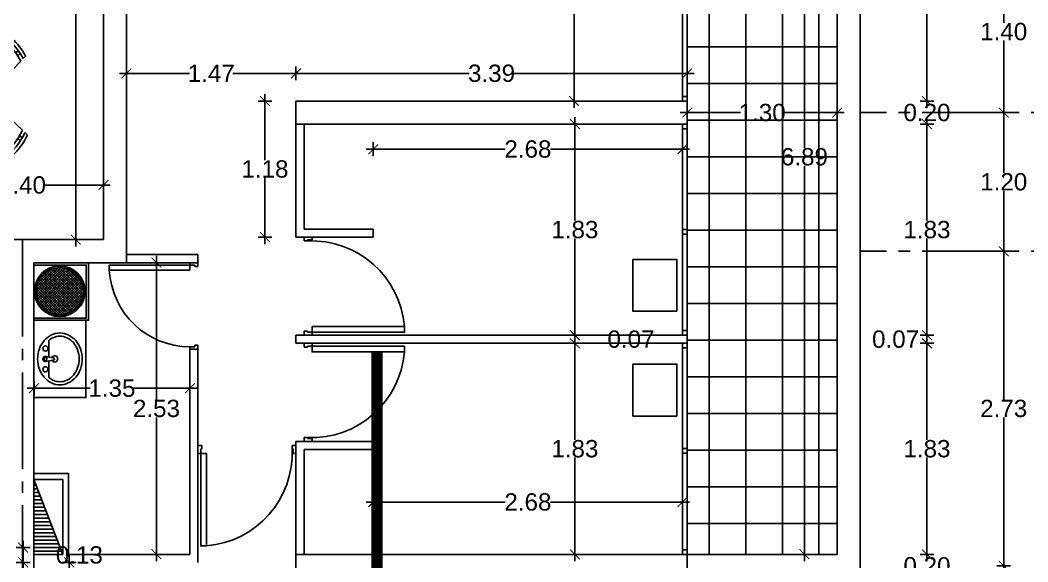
# Model space of a CAD drawing. Header units: millimetres. Extents: x 1217 to 2428, y 234 to 644.
# Drawn here: x 2359.72 to 2368.45, y 466.44 to 471.13 of the extents above; entities that cross this region are included whole.
import ezdxf

# ---------------------------------------------------------------- set-up
doc = ezdxf.new("R2010")
doc.units = ezdxf.units.MM
doc.linetypes.add('ACAD_ISO04W100', pattern=[30, 24, -3, 0, -3])
doc.linetypes.add('DASHDOTX2', pattern=[0.84, 0.4, -0.2, 0.04, -0.2])
doc.layers.get('0').update_dxf_attribs({"lineweight": 5})
for name, color, linetype in [('0.1', 251, 'Continuous'), ('0.2', 2, 'Continuous'), ('0.3', 6, 'Continuous'), ('CORTES', 30, 'Continuous'), ('COTAS', 252, 'Continuous'), ('COTAS INTERIORES', 3, 'Continuous'), ('EJES', 8, 'Continuous'), ('MURO', 5, 'Continuous'), ('MUROS', 7, 'Continuous'), ('PUERTAS', 2, 'Continuous'), ('SHAFT', 3, 'Continuous')]:
    doc.layers.add(name, color=color, linetype=linetype)
doc.styles.add('INTERARQ', font='arial.ttf')
doc.dimstyles.new('ESCALA_1-50', dxfattribs={"dimtxt": 0.15, "dimasz": 0.06, "dimexe": 0.18, "dimexo": 0.0625, "dimgap": 0, "dimtad": 0, "dimtih": 1, "dimtoh": 1, "dimzin": 0, "dimdsep": 46, "dimtxsty": 'INTERARQ', "dimblk": 'DIMTICK', "dimcen": 0, "dimse1": 1, "dimse2": 1, "dimclrd": 256, "dimclre": 1, "dimclrt": 2, "dimadec": 0, "dimazin": 0, "dimtfac": 4.5, "dimtofl": 0, "dimtmove": 2, "dimatfit": 3, "dimldrblk": 'DIMTICK', "dimfxl": 1, "dimtolj": 1, "dimtzin": 0, "dimarcsym": 0})

# ---------------------------------------------------------------- blocks, each defined once
blk = doc.blocks.new('com')
at = {"layer": '0.1'}
for p, q in [((-0.3917, 0.5473), (-0.3705, 0.526)), ((-0.3449, 0.5429), (-0.3661, 0.5641)), ((-0.3421, 0.6108), (-0.3209, 0.5896)), ((-0.2997, 0.5684), (-0.1541, 0.4228)), ((0.1541, 0.4228), (0.2997, 0.5684)), ((0.3209, 0.5896), (0.3421, 0.6108)), ((0.3449, 0.5429), (0.3661, 0.5641)), ((0.3917, 0.5473), (0.3705, 0.526)), ((-0.5429, 0.3449), (-0.5641, 0.3661)), ((-0.5473, 0.3917), (-0.526, 0.3705)), ((0.5473, 0.3917), (0.526, 0.3705)), ((0.5429, 0.3449), (0.5641, 0.3661)), ((-0.5896, 0.3209), (-0.6108, 0.3421)), ((-0.4228, 0.1541), (-0.5684, 0.2997)), ((0.5684, 0.2997), (0.4228, 0.1541)), ((0.6108, 0.3421), (0.5896, 0.3209)), ((-0.5684, -0.2997), (-0.4228, -0.1541)), ((0.4228, -0.1541), (0.5684, -0.2997)), ((-0.6108, -0.3421), (-0.5896, -0.3209)), ((-0.5429, -0.3449), (-0.5641, -0.3661)), ((0.5429, -0.3449), (0.5641, -0.3661)), ((0.5896, -0.3209), (0.6108, -0.3421)), ((-0.5473, -0.3917), (-0.526, -0.3705)), ((-0.1541, -0.4228), (-0.2997, -0.5684)), ((0.2997, -0.5684), (0.1541, -0.4228)), ((0.5473, -0.3917), (0.526, -0.3705)), ((-0.3917, -0.5473), (-0.3705, -0.526)), ((-0.3449, -0.5429), (-0.3661, -0.5641)), ((-0.3209, -0.5896), (-0.3421, -0.6108)), ((0.3421, -0.6108), (0.3209, -0.5896)), ((0.3449, -0.5429), (0.3661, -0.5641)), ((0.3917, -0.5473), (0.3705, -0.526))]:
    blk.add_line(p, q, dxfattribs=at)
for radius in [0.45, 0.43]:
    blk.add_circle((0, 0), radius, dxfattribs=at)
for centre, start, end in [((-0.0616, 0.0616), 117.05475, 152.94525), ((-0.0404, 0.0404), 117.05475, 152.94525), ((-0.0192, 0.0192), 117.05475, 152.94525), ((0.0192, 0.0192), 27.05475, 62.94525), ((0.0404, 0.0404), 27.05475, 62.94525), ((0.0616, 0.0616), 27.05475, 62.94525), ((-0.0616, -0.0616), 207.05475, 242.94525), ((-0.0404, -0.0404), 207.05475, 242.94525), ((-0.0192, -0.0192), 207.05475, 242.94525), ((0.0192, -0.0192), 297.05475, 332.94525), ((0.0404, -0.0404), 297.05475, 332.94525), ((0.0616, -0.0616), 297.05475, 332.94525)]:
    blk.add_arc(centre, 0.6167, start, end, dxfattribs=at)
blk = doc.blocks.new('Van1-pla')
at = {"color": 8}
for p, q in [((-2.16, 42.32), (-18.03, 42.32)), ((-1.41, 37.99), (-2.71, 45.49)), ((0.99, 37.99), (2.29, 45.49)), ((17.6, 42.32), (1.74, 42.32))]:
    blk.add_line(p, q, dxfattribs=at)
blk.add_lwpolyline([(-25.21, 31.5, 0.112687), (-23.37, 23.44, 0.103282), (-17.89, 16.3, 0.092276), (-9.94, 11.68, 0.085761), (-0.21, 10, 0.085761), (9.52, 11.68, 0.092276), (17.47, 16.3, 0.103282), (22.95, 23.44, 0.112687), (24.79, 31.5, 0.112687), (22.95, 39.56, 0.103282), (17.47, 46.7, 0.092276), (9.52, 51.32, 0.085761), (-0.21, 53, 0.085761), (-9.94, 51.32, 0.092276), (-17.89, 46.7, 0.103282), (-23.37, 39.56, 0.112687)], format="xyb", close=True, dxfattribs=at)
for points in [[(-18.03, 42.32, 0.063934), (-20.67, 38.26, 0.112687), (-22.21, 31.5, 0.112687)], [(-22.21, 31.5, 0.112687), (-20.67, 24.74, 0.103282), (-15.93, 18.57, 0.092276), (-8.94, 14.51, 0.085761), (-0.21, 13, 0.085761), (8.51, 14.51, 0.092276), (15.51, 18.57, 0.103282), (20.25, 24.74, 0.112687), (21.79, 31.5, 0.112687), (20.25, 38.26, 0.063934), (17.6, 42.32, 0.092276)]]:
    blk.add_lwpolyline(points, format="xyb", dxfattribs=at)
for centre, radius in [((-10.21, 45.49), 2.5), ((-0.21, 45.49), 1.5), ((9.79, 45.49), 2.5)]:
    blk.add_circle(centre, radius, dxfattribs=at)
for centre, radius, start, end in [((-0.21, 36.6), 3, 118.18244, 61.81756), ((-0.21, 45.49), 2.5, 340.33287, 199.66713), ((-0.21, 37.99), 1.2, 180, 0)]:
    blk.add_arc(centre, radius, start, end, dxfattribs=at)
blk = doc.blocks.new('P80')
at = {"layer": 'PUERTAS'}
for p, q in [((-0.07, 0.825), (-0.07, 0.85)), ((-0.03, 0.825), (-0.07, 0.825)), ((-0.03, 0.8162), (-0.03, 0.825)), ((0, 0.8162), (-0.03, 0.8162)), ((0, 0.85), (0, 0.8162)), ((-0.07, 0.025), (-0.03, 0.025)), ((-0.07, 0), (-0.07, 0.025)), ((-0.03, 0.0338), (0, 0.0338)), ((-0.03, 0.025), (-0.03, 0.0338)), ((0, 0.0338), (0, 0))]:
    blk.add_line(p, q, dxfattribs=at)
blk.add_lwpolyline([(-0.87, 0.075), (-0.07, 0.075), (-0.07, 0.025), (-0.87, 0.025)], close=True, dxfattribs=at)
blk.add_arc((-0.0663, 0.0108), 0.8063, 87.41929, 175.43291, dxfattribs=at)
blk = doc.blocks.new('DFDFDFDFDDFGGG')
at = {"layer": 'PUERTAS'}
for p, q in [((381629.6763, 7752659.5205), (381629.6427, 7752659.5205)), ((381629.6427, 7752659.4505), (381629.6629, 7752659.4505)), ((381629.6628, 7752658.7508), (381629.6629, 7752659.4505)), ((381629.6629, 7752659.4936), (381629.6763, 7752659.4936)), ((381629.6629, 7752659.4505), (381629.6629, 7752659.4936)), ((381629.6629, 7752659.4505), (381629.7061, 7752659.4505)), ((381629.6763, 7752659.4936), (381629.6763, 7752659.5205)), ((381629.7061, 7752659.4505), (381629.706, 7752658.7508)), ((381630.359, 7752659.5205), (381630.359, 7752659.4936)), ((381630.3927, 7752659.5205), (381630.359, 7752659.5205)), ((381630.359, 7752659.4936), (381630.3725, 7752659.4936)), ((381630.3725, 7752659.4936), (381630.3725, 7752659.4505)), ((381630.3725, 7752659.4505), (381630.3927, 7752659.4505)), ((381629.706, 7752658.7508), (381629.6628, 7752658.7508))]:
    blk.add_line(p, q, dxfattribs=at)
blk.add_ellipse((381629.5787, 7752659.5294), major_axis=(-0.6336, 0.5233), ratio=0.91419, start_param=2.378631, end_param=3.775075, dxfattribs=at)
blk = doc.blocks.new('DIMTICK')
at = {"color": 1}
for p, q in [((-1, 0), (1, 0)), ((0, 1), (0, -1))]:
    blk.add_line(p, q, dxfattribs=at)
at = {"color": 3, "const_width": 0.141}
blk.add_lwpolyline([(0.71, 0.71), (-0.71, -0.71)], dxfattribs=at)
blk = doc.blocks.new('*D548')
at = {"layer": 'COTAS INTERIORES', "lineweight": -2, "ltscale": 3, "transparency": 16777216}
for p, q in [((2365.5584, 470.3281), (2365.9609, 470.3281)), ((2366.7384, 470.3281), (2366.3359, 470.3281))]:
    blk.add_line(p, q, dxfattribs=at)
at = {"layer": 'DEFPOINTS', "color": 0, "ltscale": 3, "transparency": 16777216}
for p in [(2365.4984, 470.3283, 0), (2366.7984, 470.3283, 0), (2366.7984, 470.3281)]:
    blk.add_point(p, dxfattribs=at)
at = {"layer": 'COTAS INTERIORES', "lineweight": -2, "ltscale": 3, "transparency": 16777216, "xscale": 0.06, "yscale": 0.06, "zscale": 0.06, "rotation": 180}
blk.add_blockref('DIMTICK', (2365.4984, 470.3281), dxfattribs=at)
at = {"layer": 'COTAS INTERIORES', "lineweight": -2, "ltscale": 3, "transparency": 16777216, "xscale": 0.06, "yscale": 0.06, "zscale": 0.06}
blk.add_blockref('DIMTICK', (2366.7984, 470.3281), dxfattribs=at)
at = {"layer": 'COTAS INTERIORES', "color": 2, "ltscale": 3, "transparency": 16777216, "insert": (2366.1484, 470.3281), "char_height": 0.15, "attachment_point": 5, "style": 'INTERARQ'}
blk.add_mtext('\\A1;1.30', dxfattribs=at)
blk = doc.blocks.new('*D581')
at = {"layer": 'COTAS', "lineweight": -2, "ltscale": 3, "transparency": 16777216}
for p, q in [((2367.5764, 466.5612), (2367.5764, 466.6212)), ((2367.5764, 466.2412), (2367.5764, 466.1812))]:
    blk.add_line(p, q, dxfattribs=at)
at = {"layer": 'DEFPOINTS', "color": 0, "ltscale": 3, "transparency": 16777216}
for p in [(2366.7983, 466.5012), (2367.5764, 466.5012), (2365.0884, 466.3012)]:
    blk.add_point(p, dxfattribs=at)
at = {"layer": 'COTAS', "lineweight": -2, "ltscale": 3, "transparency": 16777216, "xscale": 0.06, "yscale": 0.06, "zscale": 0.06}
for p, rotation in [((2367.5764, 466.5012), 270), ((2367.5764, 466.3012), 90)]:
    blk.add_blockref('DIMTICK', p, dxfattribs=dict(at, rotation=rotation))
at = {"layer": 'COTAS', "color": 2, "ltscale": 3, "transparency": 16777216, "insert": (2367.5764, 466.4012), "char_height": 0.15, "attachment_point": 5, "style": 'INTERARQ'}
blk.add_mtext('\\A1;0.20', dxfattribs=at)
blk = doc.blocks.new('*D582')
at = {"layer": 'COTAS', "lineweight": -2, "ltscale": 3, "transparency": 16777216}
for p, q in [((2367.5764, 468.2698), (2367.5764, 467.4921)), ((2367.5764, 466.5612), (2367.5764, 467.3389))]:
    blk.add_line(p, q, dxfattribs=at)
at = {"layer": 'DEFPOINTS', "color": 0, "ltscale": 3, "transparency": 16777216}
for p in [(2365.4985, 468.3298), (2367.5764, 468.3298), (2366.7983, 466.5012)]:
    blk.add_point(p, dxfattribs=at)
at = {"layer": 'COTAS', "lineweight": -2, "ltscale": 3, "transparency": 16777216, "xscale": 0.06, "yscale": 0.06, "zscale": 0.06}
for p, rotation in [((2367.5764, 468.3298), 90), ((2367.5764, 466.5012), 270)]:
    blk.add_blockref('DIMTICK', p, dxfattribs=dict(at, rotation=rotation))
at = {"layer": 'COTAS', "color": 2, "ltscale": 3, "transparency": 16777216, "insert": (2367.5764, 467.4155), "char_height": 0.15, "attachment_point": 5, "style": 'INTERARQ'}
blk.add_mtext('\\A1;1.83', dxfattribs=at)
blk = doc.blocks.new('*D583')
at = {"layer": 'COTAS', "lineweight": -2, "ltscale": 3, "transparency": 16777216}
for p, q in [((2367.5764, 468.4598), (2367.5764, 468.5198)), ((2367.5764, 468.2698), (2367.5764, 468.2098))]:
    blk.add_line(p, q, dxfattribs=at)
at = {"layer": 'DEFPOINTS', "color": 0, "ltscale": 3, "transparency": 16777216}
for p in [(2365.4985, 468.3998), (2367.5764, 468.3998), (2365.4985, 468.3298)]:
    blk.add_point(p, dxfattribs=at)
at = {"layer": 'COTAS', "lineweight": -2, "ltscale": 3, "transparency": 16777216, "xscale": 0.06, "yscale": 0.06, "zscale": 0.06}
for p, rotation in [((2367.5764, 468.3998), 270), ((2367.5764, 468.3298), 90)]:
    blk.add_blockref('DIMTICK', p, dxfattribs=dict(at, rotation=rotation))
at = {"layer": 'COTAS', "color": 2, "ltscale": 3, "transparency": 16777216, "insert": (2367.3044, 468.3647), "char_height": 0.15, "attachment_point": 5, "style": 'INTERARQ'}
blk.add_mtext('\\A1;0.07', dxfattribs=at)
blk = doc.blocks.new('*D584')
at = {"layer": 'COTAS', "lineweight": -2, "ltscale": 3, "transparency": 16777216}
for p, q in [((2367.5764, 470.1684), (2367.5764, 469.3907)), ((2367.5764, 468.4598), (2367.5764, 469.2374))]:
    blk.add_line(p, q, dxfattribs=at)
at = {"layer": 'DEFPOINTS', "color": 0, "ltscale": 3, "transparency": 16777216}
for p in [(2365.4984, 470.2284), (2367.5764, 470.2284), (2365.4985, 468.3998)]:
    blk.add_point(p, dxfattribs=at)
at = {"layer": 'COTAS', "lineweight": -2, "ltscale": 3, "transparency": 16777216, "xscale": 0.06, "yscale": 0.06, "zscale": 0.06}
for p, rotation in [((2367.5764, 470.2284), 90), ((2367.5764, 468.3998), 270)]:
    blk.add_blockref('DIMTICK', p, dxfattribs=dict(at, rotation=rotation))
at = {"layer": 'COTAS', "color": 2, "ltscale": 3, "transparency": 16777216, "insert": (2367.5764, 469.3141), "char_height": 0.15, "attachment_point": 5, "style": 'INTERARQ'}
blk.add_mtext('\\A1;1.83', dxfattribs=at)
blk = doc.blocks.new('*D585')
at = {"layer": 'COTAS', "lineweight": -2, "ltscale": 3, "transparency": 16777216}
for p, q in [((2367.5764, 470.4883), (2367.5764, 470.5483)), ((2367.5764, 470.1684), (2367.5764, 470.1084))]:
    blk.add_line(p, q, dxfattribs=at)
at = {"layer": 'DEFPOINTS', "color": 0, "ltscale": 3, "transparency": 16777216}
for p in [(2365.4984, 470.4283), (2367.5764, 470.4283), (2365.4984, 470.2284)]:
    blk.add_point(p, dxfattribs=at)
at = {"layer": 'COTAS', "lineweight": -2, "ltscale": 3, "transparency": 16777216, "xscale": 0.06, "yscale": 0.06, "zscale": 0.06}
for p, rotation in [((2367.5764, 470.4283), 270), ((2367.5764, 470.2284), 90)]:
    blk.add_blockref('DIMTICK', p, dxfattribs=dict(at, rotation=rotation))
at = {"layer": 'COTAS', "color": 2, "ltscale": 3, "transparency": 16777216, "insert": (2367.5764, 470.3283), "char_height": 0.15, "attachment_point": 5, "style": 'INTERARQ'}
blk.add_mtext('\\A1;0.20', dxfattribs=at)
blk = doc.blocks.new('*D586')
at = {"layer": 'COTAS', "lineweight": -2, "ltscale": 3, "transparency": 16777216}
for p, q in [((2367.5764, 473.3287), (2367.5764, 471.9851)), ((2367.5764, 470.4883), (2367.5764, 471.8319))]:
    blk.add_line(p, q, dxfattribs=at)
at = {"layer": 'DEFPOINTS', "color": 0, "ltscale": 3, "transparency": 16777216}
for p in [(2365.6584, 473.3887), (2367.5764, 473.3887), (2365.4984, 470.4283)]:
    blk.add_point(p, dxfattribs=at)
at = {"layer": 'COTAS', "lineweight": -2, "ltscale": 3, "transparency": 16777216, "xscale": 0.06, "yscale": 0.06, "zscale": 0.06}
for p, rotation in [((2367.5764, 473.3887), 90), ((2367.5764, 470.4283), 270)]:
    blk.add_blockref('DIMTICK', p, dxfattribs=dict(at, rotation=rotation))
at = {"layer": 'COTAS', "color": 2, "ltscale": 3, "transparency": 16777216, "insert": (2367.5764, 471.9085), "char_height": 0.15, "attachment_point": 5, "style": 'INTERARQ'}
blk.add_mtext('\\A1;2.96', dxfattribs=at)
blk = doc.blocks.new('*D609')
at = {"layer": 'COTAS', "lineweight": -2, "ltscale": 3, "transparency": 16777216}
for p, q in [((2368.2415, 466.3412), (2368.2415, 465.2715)), ((2368.2415, 464.0513), (2368.2415, 465.1209))]:
    blk.add_line(p, q, dxfattribs=at)
at = {"layer": 'DEFPOINTS', "color": 0, "ltscale": 3, "transparency": 16777216}
for p in [(2366.9983, 466.4012, 0), (2368.2415, 466.4012), (2365.0884, 463.9913, 0)]:
    blk.add_point(p, dxfattribs=at)
at = {"layer": 'COTAS', "lineweight": -2, "ltscale": 3, "transparency": 16777216, "xscale": 0.06, "yscale": 0.06, "zscale": 0.06}
for p, rotation in [((2368.2415, 466.4012), 90), ((2368.2415, 463.9913), 270)]:
    blk.add_blockref('DIMTICK', p, dxfattribs=dict(at, rotation=rotation))
at = {"layer": 'COTAS', "color": 2, "ltscale": 3, "transparency": 16777216, "insert": (2368.2415, 465.1962), "char_height": 0.15, "attachment_point": 5, "style": 'INTERARQ'}
blk.add_mtext('\\A1;2.41', dxfattribs=at)
blk = doc.blocks.new('*D610')
at = {"layer": 'COTAS', "lineweight": -2, "ltscale": 3, "transparency": 16777216}
for p, q in [((2368.2415, 469.0678), (2368.2415, 467.8412)), ((2368.2415, 466.4612), (2368.2415, 467.6879))]:
    blk.add_line(p, q, dxfattribs=at)
at = {"layer": 'DEFPOINTS', "color": 0, "ltscale": 3, "transparency": 16777216}
for p in [(2366.9983, 469.1278), (2368.2415, 469.1278), (2366.9983, 466.4012, 0)]:
    blk.add_point(p, dxfattribs=at)
at = {"layer": 'COTAS', "lineweight": -2, "ltscale": 3, "transparency": 16777216, "xscale": 0.06, "yscale": 0.06, "zscale": 0.06}
for p, rotation in [((2368.2415, 469.1278), 90), ((2368.2415, 466.4012), 270)]:
    blk.add_blockref('DIMTICK', p, dxfattribs=dict(at, rotation=rotation))
at = {"layer": 'COTAS', "color": 2, "ltscale": 3, "transparency": 16777216, "insert": (2368.2415, 467.7645), "char_height": 0.15, "attachment_point": 5, "style": 'INTERARQ'}
blk.add_mtext('\\A1;2.73', dxfattribs=at)
blk = doc.blocks.new('*D611')
at = {"layer": 'COTAS', "lineweight": -2, "ltscale": 3, "transparency": 16777216}
for p, q in [((2368.2415, 470.2683), (2368.2415, 469.8046)), ((2368.2415, 469.1878), (2368.2415, 469.6515))]:
    blk.add_line(p, q, dxfattribs=at)
at = {"layer": 'DEFPOINTS', "color": 0, "ltscale": 3, "transparency": 16777216}
for p in [(2366.9983, 470.3283), (2368.2415, 470.3283), (2366.9983, 469.1278)]:
    blk.add_point(p, dxfattribs=at)
at = {"layer": 'COTAS', "lineweight": -2, "ltscale": 3, "transparency": 16777216, "xscale": 0.06, "yscale": 0.06, "zscale": 0.06}
for p, rotation in [((2368.2415, 470.3283), 90), ((2368.2415, 469.1278), 270)]:
    blk.add_blockref('DIMTICK', p, dxfattribs=dict(at, rotation=rotation))
at = {"layer": 'COTAS', "color": 2, "ltscale": 3, "transparency": 16777216, "insert": (2368.2415, 469.7281), "char_height": 0.15, "attachment_point": 5, "style": 'INTERARQ'}
blk.add_mtext('\\A1;1.20', dxfattribs=at)
blk = doc.blocks.new('*D612')
at = {"layer": 'COTAS', "lineweight": -2, "ltscale": 3, "transparency": 16777216}
for p, q in [((2368.2415, 471.6711), (2368.2415, 471.1063)), ((2368.2415, 470.3883), (2368.2415, 470.9531))]:
    blk.add_line(p, q, dxfattribs=at)
at = {"layer": 'DEFPOINTS', "color": 0, "ltscale": 3, "transparency": 16777216}
for p in [(2366.9983, 471.7311), (2368.2415, 471.7311), (2366.9983, 470.3283)]:
    blk.add_point(p, dxfattribs=at)
at = {"layer": 'COTAS', "lineweight": -2, "ltscale": 3, "transparency": 16777216, "xscale": 0.06, "yscale": 0.06, "zscale": 0.06}
for p, rotation in [((2368.2415, 471.7311), 90), ((2368.2415, 470.3283), 270)]:
    blk.add_blockref('DIMTICK', p, dxfattribs=dict(at, rotation=rotation))
at = {"layer": 'COTAS', "color": 2, "ltscale": 3, "transparency": 16777216, "insert": (2368.2415, 471.0297), "char_height": 0.15, "attachment_point": 5, "style": 'INTERARQ'}
blk.add_mtext('\\A1;1.40', dxfattribs=at)
blk = doc.blocks.new('*D329')
at = {"layer": 'COTAS', "lineweight": -2, "ltscale": 3, "transparency": 16777216}
for p, q in [((2368.8564, 495.1033), (2368.8564, 478.9229)), ((2368.8564, 462.5893), (2368.8564, 478.7696))]:
    blk.add_line(p, q, dxfattribs=at)
at = {"layer": 'DEFPOINTS', "color": 0, "ltscale": 3, "transparency": 16777216}
for p in [(2364.1135, 495.1633, 0), (2368.8564, 495.1633), (2364.1135, 462.5293, 0)]:
    blk.add_point(p, dxfattribs=at)
at = {"layer": 'COTAS', "lineweight": -2, "ltscale": 3, "transparency": 16777216, "xscale": 0.06, "yscale": 0.06, "zscale": 0.06}
for p, rotation in [((2368.8564, 495.1633), 90), ((2368.8564, 462.5293), 270)]:
    blk.add_blockref('DIMTICK', p, dxfattribs=dict(at, rotation=rotation))
at = {"layer": 'COTAS', "color": 2, "ltscale": 3, "transparency": 16777216, "insert": (2368.8564, 478.8463), "char_height": 0.15, "attachment_point": 5, "style": 'INTERARQ'}
blk.add_mtext('\\A1;32.63', dxfattribs=at)
blk = doc.blocks.new('*D627')
at = {"layer": 'COTAS INTERIORES', "lineweight": -2, "ltscale": 3, "transparency": 16777216}
for p, q in [((2359.0974, 469.7006), (2359.5509, 469.7006)), ((2360.3794, 469.7006), (2359.9259, 469.7006))]:
    blk.add_line(p, q, dxfattribs=at)
at = {"layer": 'DEFPOINTS', "color": 0, "ltscale": 3, "transparency": 16777216}
for p in [(2360.4394, 469.7006), (2359.0374, 469.2279), (2360.4394, 469.2279)]:
    blk.add_point(p, dxfattribs=at)
at = {"layer": 'COTAS INTERIORES', "lineweight": -2, "ltscale": 3, "transparency": 16777216, "xscale": 0.06, "yscale": 0.06, "zscale": 0.06, "rotation": 180}
blk.add_blockref('DIMTICK', (2359.0374, 469.7006), dxfattribs=at)
at = {"layer": 'COTAS INTERIORES', "lineweight": -2, "ltscale": 3, "transparency": 16777216, "xscale": 0.06, "yscale": 0.06, "zscale": 0.06}
blk.add_blockref('DIMTICK', (2360.4394, 469.7006), dxfattribs=at)
at = {"layer": 'COTAS INTERIORES', "color": 2, "ltscale": 3, "transparency": 16777216, "insert": (2359.7384, 469.7006), "char_height": 0.15, "attachment_point": 5, "style": 'INTERARQ'}
blk.add_mtext('\\A1;1.40', dxfattribs=at)
blk = doc.blocks.new('*D631')
at = {"layer": 'COTAS INTERIORES', "lineweight": -2, "ltscale": 3, "transparency": 16777216}
for p, q in [((2360.1997, 473.5683), (2360.1997, 471.5047)), ((2360.1997, 469.2879), (2360.1997, 471.3515))]:
    blk.add_line(p, q, dxfattribs=at)
at = {"layer": 'DEFPOINTS', "color": 0, "ltscale": 3, "transparency": 16777216}
for p in [(2360.1997, 473.6283), (2360.4394, 473.6283, 0), (2360.4394, 469.2279, 0)]:
    blk.add_point(p, dxfattribs=at)
at = {"layer": 'COTAS INTERIORES', "lineweight": -2, "ltscale": 3, "transparency": 16777216, "xscale": 0.06, "yscale": 0.06, "zscale": 0.06}
for p, rotation in [((2360.1997, 473.6283), 90), ((2360.1997, 469.2279), 270)]:
    blk.add_blockref('DIMTICK', p, dxfattribs=dict(at, rotation=rotation))
at = {"layer": 'COTAS INTERIORES', "color": 2, "ltscale": 3, "transparency": 16777216, "insert": (2360.1997, 471.4281), "char_height": 0.15, "attachment_point": 5, "style": 'INTERARQ'}
blk.add_mtext('\\A1;4.40', dxfattribs=at)
blk = doc.blocks.new('*D651')
at = {"layer": 'COTAS INTERIORES', "lineweight": -2, "ltscale": 3, "transparency": 16777216}
blk.add_line((2359.7449, 466.4996), (2359.7449, 466.4913), dxfattribs=at)
at = {"layer": 'DEFPOINTS', "color": 0, "ltscale": 3, "transparency": 16777216}
for p in [(2359.6384, 466.5596, 0), (2359.6384, 466.4313, 0), (2359.7449, 466.4313)]:
    blk.add_point(p, dxfattribs=at)
at = {"layer": 'COTAS INTERIORES', "lineweight": -2, "ltscale": 3, "transparency": 16777216, "xscale": 0.06, "yscale": 0.06, "zscale": 0.06}
for p, rotation in [((2359.7449, 466.5596), 90), ((2359.7449, 466.4313), 270)]:
    blk.add_blockref('DIMTICK', p, dxfattribs=dict(at, rotation=rotation))
at = {"layer": 'COTAS INTERIORES', "color": 2, "ltscale": 3, "transparency": 16777216, "insert": (2360.2314, 466.4954), "char_height": 0.15, "attachment_point": 5, "style": 'INTERARQ'}
blk.add_mtext('\\A1;0.13', dxfattribs=at)
blk = doc.blocks.new('*D654')
at = {"layer": 'COTAS INTERIORES', "lineweight": -2, "ltscale": 3, "transparency": 16777216}
for p, q in [((2360.1434, 466.3713), (2360.1434, 465.3379)), ((2360.1434, 464.1513), (2360.1434, 465.1846))]:
    blk.add_line(p, q, dxfattribs=at)
at = {"layer": 'DEFPOINTS', "color": 0, "ltscale": 3, "transparency": 16777216}
for p in [(2360.0631, 466.4313, 0), (2359.8384, 464.0913, 0), (2360.1434, 464.0913)]:
    blk.add_point(p, dxfattribs=at)
at = {"layer": 'COTAS INTERIORES', "lineweight": -2, "ltscale": 3, "transparency": 16777216, "xscale": 0.06, "yscale": 0.06, "zscale": 0.06}
for p, rotation in [((2360.1434, 466.4313), 90), ((2360.1434, 464.0913), 270)]:
    blk.add_blockref('DIMTICK', p, dxfattribs=dict(at, rotation=rotation))
at = {"layer": 'COTAS INTERIORES', "color": 2, "ltscale": 3, "transparency": 16777216, "insert": (2360.1434, 465.2613), "char_height": 0.15, "attachment_point": 5, "style": 'INTERARQ'}
blk.add_mtext('\\A1;2.34', dxfattribs=at)
blk = doc.blocks.new('*D332')
at = {"layer": 'COTAS INTERIORES', "lineweight": -2, "ltscale": 3, "transparency": 16777216}
for p, q in [((2364.5253, 468.2698), (2364.5253, 467.4921)), ((2364.5253, 466.5612), (2364.5253, 467.3388))]:
    blk.add_line(p, q, dxfattribs=at)
at = {"layer": 'DEFPOINTS', "color": 0, "ltscale": 3, "transparency": 16777216}
for p in [(2364.4451, 468.3298, 0), (2364.5253, 466.5012), (2364.5253, 466.5012)]:
    blk.add_point(p, dxfattribs=at)
at = {"layer": 'COTAS INTERIORES', "lineweight": -2, "ltscale": 3, "transparency": 16777216, "xscale": 0.06, "yscale": 0.06, "zscale": 0.06}
for p, rotation in [((2364.5253, 468.3298), 90), ((2364.5253, 466.5012), 270)]:
    blk.add_blockref('DIMTICK', p, dxfattribs=dict(at, rotation=rotation))
at = {"layer": 'COTAS INTERIORES', "color": 2, "ltscale": 3, "transparency": 16777216, "insert": (2364.5253, 467.4155), "char_height": 0.15, "attachment_point": 5, "style": 'INTERARQ'}
blk.add_mtext('\\A1;1.83', dxfattribs=at)
blk = doc.blocks.new('*D659')
at = {"layer": 'COTAS INTERIORES', "lineweight": -2, "ltscale": 3, "transparency": 16777216}
for p, q in [((2362.8382, 466.9542), (2363.9221, 466.9542)), ((2365.3985, 466.9542), (2364.3146, 466.9542))]:
    blk.add_line(p, q, dxfattribs=at)
at = {"layer": 'DEFPOINTS', "color": 0, "ltscale": 3, "transparency": 16777216}
for p in [(2362.7782, 467.4098, 0), (2365.4585, 467.2178, 0), (2365.4585, 466.9542)]:
    blk.add_point(p, dxfattribs=at)
at = {"layer": 'COTAS INTERIORES', "lineweight": -2, "ltscale": 3, "transparency": 16777216, "xscale": 0.06, "yscale": 0.06, "zscale": 0.06, "rotation": 180}
blk.add_blockref('DIMTICK', (2362.7782, 466.9542), dxfattribs=at)
at = {"layer": 'COTAS INTERIORES', "lineweight": -2, "ltscale": 3, "transparency": 16777216, "xscale": 0.06, "yscale": 0.06, "zscale": 0.06}
blk.add_blockref('DIMTICK', (2365.4585, 466.9542), dxfattribs=at)
at = {"layer": 'COTAS INTERIORES', "color": 2, "ltscale": 3, "transparency": 16777216, "insert": (2364.1183, 466.9542), "char_height": 0.15, "attachment_point": 5, "style": 'INTERARQ'}
blk.add_mtext('\\A1;2.68', dxfattribs=at)
blk = doc.blocks.new('*D660')
at = {"layer": 'COTAS INTERIORES', "lineweight": -2, "ltscale": 3, "transparency": 16777216}
for p, q in [((2364.5253, 468.4598), (2364.5253, 468.5198)), ((2364.5253, 468.2698), (2364.5253, 468.2098))]:
    blk.add_line(p, q, dxfattribs=at)
at = {"layer": 'DEFPOINTS', "color": 0, "ltscale": 3, "transparency": 16777216}
for p in [(2363.9273, 468.3998, 0), (2364.5253, 468.3998), (2364.4451, 468.3298, 0)]:
    blk.add_point(p, dxfattribs=at)
at = {"layer": 'COTAS INTERIORES', "lineweight": -2, "ltscale": 3, "transparency": 16777216, "xscale": 0.06, "yscale": 0.06, "zscale": 0.06}
for p, rotation in [((2364.5253, 468.3998), 270), ((2364.5253, 468.3298), 90)]:
    blk.add_blockref('DIMTICK', p, dxfattribs=dict(at, rotation=rotation))
at = {"layer": 'COTAS INTERIORES', "color": 2, "ltscale": 3, "transparency": 16777216, "insert": (2365.0116, 468.3648), "char_height": 0.15, "attachment_point": 5, "style": 'INTERARQ'}
blk.add_mtext('\\A1;0.07', dxfattribs=at)
blk = doc.blocks.new('*D661')
at = {"layer": 'COTAS INTERIORES', "lineweight": -2, "ltscale": 3, "transparency": 16777216}
for p, q in [((2364.5253, 470.1683), (2364.5253, 469.3907)), ((2364.5253, 468.4598), (2364.5253, 469.2374))]:
    blk.add_line(p, q, dxfattribs=at)
at = {"layer": 'DEFPOINTS', "color": 0, "ltscale": 3, "transparency": 16777216}
for p in [(2363.172, 470.2283, 0), (2364.5253, 470.2283), (2363.9273, 468.3998, 0)]:
    blk.add_point(p, dxfattribs=at)
at = {"layer": 'COTAS INTERIORES', "lineweight": -2, "ltscale": 3, "transparency": 16777216, "xscale": 0.06, "yscale": 0.06, "zscale": 0.06}
for p, rotation in [((2364.5253, 470.2283), 90), ((2364.5253, 468.3998), 270)]:
    blk.add_blockref('DIMTICK', p, dxfattribs=dict(at, rotation=rotation))
at = {"layer": 'COTAS INTERIORES', "color": 2, "ltscale": 3, "transparency": 16777216, "insert": (2364.5253, 469.314), "char_height": 0.15, "attachment_point": 5, "style": 'INTERARQ'}
blk.add_mtext('\\A1;1.83', dxfattribs=at)
blk = doc.blocks.new('*D662')
at = {"layer": 'COTAS INTERIORES', "lineweight": -2, "ltscale": 3, "transparency": 16777216}
for p, q in [((2362.8382, 470.012), (2363.9221, 470.012)), ((2365.3985, 470.012), (2364.3146, 470.012))]:
    blk.add_line(p, q, dxfattribs=at)
at = {"layer": 'DEFPOINTS', "color": 0, "ltscale": 3, "transparency": 16777216}
for p in [(2365.4585, 470.012), (2362.7782, 469.2497, 0), (2365.4585, 469.1757, 0)]:
    blk.add_point(p, dxfattribs=at)
at = {"layer": 'COTAS INTERIORES', "lineweight": -2, "ltscale": 3, "transparency": 16777216, "xscale": 0.06, "yscale": 0.06, "zscale": 0.06, "rotation": 180}
blk.add_blockref('DIMTICK', (2362.7782, 470.012), dxfattribs=at)
at = {"layer": 'COTAS INTERIORES', "lineweight": -2, "ltscale": 3, "transparency": 16777216, "xscale": 0.06, "yscale": 0.06, "zscale": 0.06}
blk.add_blockref('DIMTICK', (2365.4585, 470.012), dxfattribs=at)
at = {"layer": 'COTAS INTERIORES', "color": 2, "ltscale": 3, "transparency": 16777216, "insert": (2364.1183, 470.012), "char_height": 0.15, "attachment_point": 5, "style": 'INTERARQ'}
blk.add_mtext('\\A1;2.68', dxfattribs=at)
blk = doc.blocks.new('*D663')
at = {"layer": 'COTAS INTERIORES', "lineweight": -2, "ltscale": 3, "transparency": 16777216}
for p, q in [((2364.5183, 473.3287), (2364.5183, 471.9851)), ((2364.5183, 470.4883), (2364.5183, 471.8319))]:
    blk.add_line(p, q, dxfattribs=at)
at = {"layer": 'DEFPOINTS', "color": 0, "ltscale": 3, "transparency": 16777216}
for p in [(2364.5183, 473.3887), (2364.5453, 473.3887, 0), (2362.6673, 470.4283, 0)]:
    blk.add_point(p, dxfattribs=at)
at = {"layer": 'COTAS INTERIORES', "lineweight": -2, "ltscale": 3, "transparency": 16777216, "xscale": 0.06, "yscale": 0.06, "zscale": 0.06}
for p, rotation in [((2364.5183, 473.3887), 90), ((2364.5183, 470.4283), 270)]:
    blk.add_blockref('DIMTICK', p, dxfattribs=dict(at, rotation=rotation))
at = {"layer": 'COTAS INTERIORES', "color": 2, "ltscale": 3, "transparency": 16777216, "insert": (2364.5183, 471.9085), "char_height": 0.15, "attachment_point": 5, "style": 'INTERARQ'}
blk.add_mtext('\\A1;2.96', dxfattribs=at)
blk = doc.blocks.new('*D671')
at = {"layer": 'COTAS INTERIORES', "lineweight": -2, "ltscale": 3, "transparency": 16777216}
for p, q in [((2362.1685, 470.6683), (2363.6085, 470.6683)), ((2365.4384, 470.6683), (2363.9984, 470.6683))]:
    blk.add_line(p, q, dxfattribs=at)
at = {"layer": 'DEFPOINTS', "color": 0, "ltscale": 3, "transparency": 16777216}
for p in [(2365.4984, 470.6683), (2362.1085, 470.4283, 0), (2365.4984, 470.4283, 0)]:
    blk.add_point(p, dxfattribs=at)
at = {"layer": 'COTAS INTERIORES', "lineweight": -2, "ltscale": 3, "transparency": 16777216, "xscale": 0.06, "yscale": 0.06, "zscale": 0.06, "rotation": 180}
blk.add_blockref('DIMTICK', (2362.1085, 470.6683), dxfattribs=at)
at = {"layer": 'COTAS INTERIORES', "lineweight": -2, "ltscale": 3, "transparency": 16777216, "xscale": 0.06, "yscale": 0.06, "zscale": 0.06}
blk.add_blockref('DIMTICK', (2365.4984, 470.6683), dxfattribs=at)
at = {"layer": 'COTAS INTERIORES', "color": 2, "ltscale": 3, "transparency": 16777216, "insert": (2363.8034, 470.6683), "char_height": 0.15, "attachment_point": 5, "style": 'INTERARQ'}
blk.add_mtext('\\A1;3.39', dxfattribs=at)
blk = doc.blocks.new('*D672')
at = {"layer": 'COTAS INTERIORES', "lineweight": -2, "ltscale": 3, "transparency": 16777216}
for p, q in [((2360.6994, 470.6683), (2361.1862, 470.6683)), ((2362.0485, 470.6683), (2361.5617, 470.6683))]:
    blk.add_line(p, q, dxfattribs=at)
at = {"layer": 'DEFPOINTS', "color": 0, "ltscale": 3, "transparency": 16777216}
for p in [(2360.6394, 470.6683), (2362.1085, 470.4283, 0), (2360.6394, 469.2966, 0)]:
    blk.add_point(p, dxfattribs=at)
at = {"layer": 'COTAS INTERIORES', "lineweight": -2, "ltscale": 3, "transparency": 16777216, "xscale": 0.06, "yscale": 0.06, "zscale": 0.06, "rotation": 180}
blk.add_blockref('DIMTICK', (2360.6394, 470.6683), dxfattribs=at)
at = {"layer": 'COTAS INTERIORES', "lineweight": -2, "ltscale": 3, "transparency": 16777216, "xscale": 0.06, "yscale": 0.06, "zscale": 0.06}
blk.add_blockref('DIMTICK', (2362.1085, 470.6683), dxfattribs=at)
at = {"layer": 'COTAS INTERIORES', "color": 2, "ltscale": 3, "transparency": 16777216, "insert": (2361.3739, 470.6683), "char_height": 0.15, "attachment_point": 5, "style": 'INTERARQ'}
blk.add_mtext('\\A1;1.47', dxfattribs=at)
blk = doc.blocks.new('*D673')
at = {"layer": 'COTAS INTERIORES', "lineweight": -2, "ltscale": 3, "transparency": 16777216}
for p, q in [((2361.8398, 470.3683), (2361.8398, 469.9156)), ((2361.8398, 469.3097), (2361.8398, 469.7624))]:
    blk.add_line(p, q, dxfattribs=at)
at = {"layer": 'DEFPOINTS', "color": 0, "ltscale": 3, "transparency": 16777216}
for p in [(2362.1085, 470.4283, 0), (2361.8398, 469.2497), (2362.1082, 469.2497, 0)]:
    blk.add_point(p, dxfattribs=at)
at = {"layer": 'COTAS INTERIORES', "lineweight": -2, "ltscale": 3, "transparency": 16777216, "xscale": 0.06, "yscale": 0.06, "zscale": 0.06}
for p, rotation in [((2361.8398, 470.4283), 90), ((2361.8398, 469.2497), 270)]:
    blk.add_blockref('DIMTICK', p, dxfattribs=dict(at, rotation=rotation))
at = {"layer": 'COTAS INTERIORES', "color": 2, "ltscale": 3, "transparency": 16777216, "insert": (2361.8398, 469.839), "char_height": 0.15, "attachment_point": 5, "style": 'INTERARQ'}
blk.add_mtext('\\A1;1.18', dxfattribs=at)
blk = doc.blocks.new('*D335')
at = {"layer": 'COTAS INTERIORES', "lineweight": -2, "ltscale": 3, "transparency": 16777216}
for p, q in [((2359.8985, 467.9403), (2360.3252, 467.9403)), ((2361.1285, 467.9403), (2360.7018, 467.9403))]:
    blk.add_line(p, q, dxfattribs=at)
at = {"layer": 'DEFPOINTS', "color": 0, "ltscale": 3, "transparency": 16777216}
for p in [(2359.8385, 467.9403), (2359.8385, 467.8575, 0), (2361.1885, 467.8575, 0)]:
    blk.add_point(p, dxfattribs=at)
at = {"layer": 'COTAS INTERIORES', "lineweight": -2, "ltscale": 3, "transparency": 16777216, "xscale": 0.06, "yscale": 0.06, "zscale": 0.06, "rotation": 180}
blk.add_blockref('DIMTICK', (2359.8385, 467.9403), dxfattribs=at)
at = {"layer": 'COTAS INTERIORES', "lineweight": -2, "ltscale": 3, "transparency": 16777216, "xscale": 0.06, "yscale": 0.06, "zscale": 0.06}
blk.add_blockref('DIMTICK', (2361.1885, 467.9403), dxfattribs=at)
at = {"layer": 'COTAS INTERIORES', "color": 2, "ltscale": 3, "transparency": 16777216, "insert": (2360.5135, 467.9403), "char_height": 0.15, "attachment_point": 5, "style": 'INTERARQ'}
blk.add_mtext('\\A1;1.35', dxfattribs=at)
blk = doc.blocks.new('*D336')
at = {"layer": 'COTAS INTERIORES', "lineweight": -2, "ltscale": 3, "transparency": 16777216}
for p, q in [((2360.8996, 468.9679), (2360.8996, 467.8412)), ((2360.8996, 466.5612), (2360.8996, 467.6879))]:
    blk.add_line(p, q, dxfattribs=at)
at = {"layer": 'DEFPOINTS', "color": 0, "ltscale": 3, "transparency": 16777216}
for p in [(2360.3525, 469.0279, 0), (2360.8996, 469.0279), (2360.3998, 466.5012, 0)]:
    blk.add_point(p, dxfattribs=at)
at = {"layer": 'COTAS INTERIORES', "lineweight": -2, "ltscale": 3, "transparency": 16777216, "xscale": 0.06, "yscale": 0.06, "zscale": 0.06}
for p, rotation in [((2360.8996, 469.0279), 90), ((2360.8996, 466.5012), 270)]:
    blk.add_blockref('DIMTICK', p, dxfattribs=dict(at, rotation=rotation))
at = {"layer": 'COTAS INTERIORES', "color": 2, "ltscale": 3, "transparency": 16777216, "insert": (2360.8996, 467.7645), "char_height": 0.15, "attachment_point": 5, "style": 'INTERARQ'}
blk.add_mtext('\\A1;2.53', dxfattribs=at)
blk = doc.blocks.new('*D674')
at = {"layer": 'COTAS INTERIORES', "lineweight": -2, "ltscale": 3, "transparency": 16777216}
for p, q in [((2366.5144, 473.3287), (2366.5144, 470.0216)), ((2366.5144, 466.5612), (2366.5144, 469.8684))]:
    blk.add_line(p, q, dxfattribs=at)
at = {"layer": 'DEFPOINTS', "color": 0, "ltscale": 3, "transparency": 16777216}
for p in [(2366.1484, 473.3887, 0), (2366.1484, 466.5012, 0), (2366.5144, 466.5012)]:
    blk.add_point(p, dxfattribs=at)
at = {"layer": 'COTAS INTERIORES', "lineweight": -2, "ltscale": 3, "transparency": 16777216, "xscale": 0.06, "yscale": 0.06, "zscale": 0.06}
for p, rotation in [((2366.5144, 473.3887), 90), ((2366.5144, 466.5012), 270)]:
    blk.add_blockref('DIMTICK', p, dxfattribs=dict(at, rotation=rotation))
at = {"layer": 'COTAS INTERIORES', "color": 2, "ltscale": 3, "transparency": 16777216, "insert": (2366.5144, 469.945), "char_height": 0.15, "attachment_point": 5, "style": 'INTERARQ'}
blk.add_mtext('\\A1;6.89', dxfattribs=at)

msp = doc.modelspace()

# ---------------------------------------------------------------- hatches: boundary and pattern name
at = {"layer": '0.1'}
h = msp.add_hatch(dxfattribs=at)
h.set_pattern_fill('NET', color=256, scale=0.099999, angle=-270, style=0)
h.set_pattern_definition([(90, (807.40966, -346.0244), (-0.31749764, 2e-16), []), (180, (807.40966, -346.0244), (-2e-16, -0.31749764), [])])
edge = h.paths.add_edge_path()
edge.add_line((2365.49834, 466.50121), (2366.11548, 466.50121))
edge.add_line((2366.11548, 466.50121), (2366.79834, 466.50122))
edge.add_line((2366.79834, 466.50122), (2366.79839, 473.38872))
edge.add_line((2366.79839, 473.38872), (2365.4984, 473.38873))
edge.add_line((2365.4984, 473.38873), (2365.49848, 466.50121))
h = msp.add_hatch(dxfattribs=at)
h.set_pattern_fill('ANSI37', color=256, scale=0.005, angle=-180, style=0)
h.set_pattern_definition([(225, (2330.128191, 504.101485), (0.0112252367, -0.0112252367), []), (315, (2330.128191, 504.101485), (0.0112252367, 0.0112252367), [])])
h.paths.add_polyline_path([(2360.26624, 468.78092, 0.0189559), (2360.26566, 468.79645), (2359.85682, 468.79629, 0.0187556), (2359.85625, 468.78092, 1)])
h.paths.add_polyline_path([(2360.26566, 468.79645, 0.0963417), (2360.24494, 468.87193), (2359.87756, 468.87193, 0.0965438), (2359.85682, 468.79629)])
h.paths.add_polyline_path([(2360.24494, 468.87193, 0.6205603), (2359.87756, 468.87193)])
at = {"layer": 'SHAFT'}
h = msp.add_hatch(dxfattribs=at)
h.set_pattern_fill('ANSI31', color=256, scale=0.01, angle=-225, style=0)
h.set_pattern_definition([(180, (7755470.987486, -384090.6118), (-4e-17, -0.03174976396298), [])])
h.paths.add_polyline_path([(2359.83841, 466.50121), (2359.83841, 467.15044), (2360.08811, 466.50121)])

# ---------------------------------------------------------------- linework, layer by layer
at = {"layer": '0.1', "elevation": 0}
for points in [[(2365.4584, 470.42829), (2365.4584, 473.38873)], [(2365.4984, 470.42829), (2365.4984, 473.38873)], [(2365.4585, 468.39976), (2365.45848, 470.22829)], [(2365.49844, 468.39976), (2365.49847, 470.22829)], [(2360.31097, 468.5488), (2360.31097, 469.02787), (2359.83843, 469.02787)], [(2360.29097, 468.5488), (2360.29097, 469.00787), (2359.83843, 469.00787)], [(2360.29097, 469.00787), (2360.29097, 468.5488), (2359.83843, 468.5488)], [(2360.31097, 469.00787), (2360.31097, 468.5288), (2359.83843, 468.5288)], [(2359.83841, 468.5288), (2360.28788, 468.5288), (2360.28788, 467.85959), (2359.83841, 467.85959)], [(2365.45849, 468.32976), (2365.45848, 466.50121)], [(2365.49849, 468.32976), (2365.49848, 466.50121)]]:
    msp.add_lwpolyline(points, dxfattribs=at)
for points in [[(2365.40841, 468.60682), (2365.02842, 468.60682), (2365.02842, 469.05682), (2365.40841, 469.05682)], [(2365.40841, 468.14932), (2365.02842, 468.14932), (2365.02842, 467.69932), (2365.40841, 467.69932)]]:
    msp.add_lwpolyline(points, close=True, dxfattribs=at)
at = {"layer": '0.1', "linetype": 'ByBlock', "elevation": 0}
msp.add_lwpolyline([(2359.83841, 467.15044), (2360.08811, 466.50121)], dxfattribs=at)
at = {"layer": '0.1'}
for radius in [0.21974, 0.2175, 0.205]:
    msp.add_circle((2360.06125, 468.78092, 0), radius, dxfattribs=at)
at = {"layer": '0.2', "elevation": 0}
for points in [[(2365.49834, 466.30121), (2366.99832, 466.30122), (2366.99832, 475.22826)], [(2366.79839, 473.38872), (2366.79833, 466.50122), (2365.49848, 466.50121)], [(2365.49841, 470.46829), (2365.45841, 470.46829), (2365.45841, 470.42829), (2365.49841, 470.42829), (2365.49841, 470.46829)], [(2365.49844, 470.22834), (2365.45844, 470.22834), (2365.45844, 470.18834), (2365.49844, 470.18834), (2365.49844, 470.22834)], [(2365.49849, 469.27652), (2365.45849, 469.27652), (2365.45849, 469.31652), (2365.49849, 469.31652), (2365.49849, 469.27652)], [(2365.49849, 468.39975), (2365.45849, 468.39975), (2365.45849, 468.43975), (2365.49849, 468.43975), (2365.49849, 468.39975)], [(2365.49849, 468.32975), (2365.45849, 468.32975), (2365.45849, 468.28975), (2365.49849, 468.28975), (2365.49849, 468.32975)], [(2365.49849, 467.37798), (2365.45849, 467.37798), (2365.45849, 467.41798), (2365.49849, 467.41798), (2365.49849, 467.37798)], [(2365.4984, 466.50121), (2365.4584, 466.50121), (2365.4584, 466.54121), (2365.4984, 466.54121), (2365.4984, 466.50121)]]:
    msp.add_lwpolyline(points, dxfattribs=at)
at = {"layer": '0.3'}
for p, q in [((2362.10853, 469.24975, 0), (2362.10853, 470.2283, 0)), ((2362.17853, 469.31975, 0), (2362.17856, 470.2283, 0)), ((2362.7782, 469.31975, 0), (2362.17853, 469.31975, 0)), ((2362.7782, 469.31975, 0), (2362.7782, 469.24975, 0)), ((2362.7782, 469.24975, 0), (2362.10821, 469.24975, 0)), ((2361.25851, 469.09787, 0), (2361.25851, 469.02787, 0)), ((2361.18848, 468.27875, 0), (2361.18848, 466.5012, 0)), ((2361.25848, 468.27875, 0), (2361.25848, 466.43123, 0)), ((2362.10853, 467.47976, 0), (2362.10853, 466.50121, 0)), ((2362.7782, 467.47976, 0), (2362.10853, 467.47976, 0)), ((2362.7782, 467.40976, 0), (2362.7782, 467.47976, 0)), ((2362.17853, 467.40976, 0), (2362.17853, 466.50121, 0)), ((2362.7782, 467.40976, 0), (2362.17853, 467.40976, 0))]:
    msp.add_line(p, q, dxfattribs=at)
at = {"layer": '0.3', "elevation": 0}
for points in [[(2361.25851, 469.09787), (2360.63937, 469.09787)], [(2361.25851, 469.09787), (2361.18851, 469.09787)], [(2361.25851, 469.02787), (2360.63937, 469.02787)], [(2362.10853, 468.32976), (2362.10853, 468.39976)], [(2365.49849, 468.39976), (2362.10853, 468.39976)], [(2365.49849, 468.32975), (2365.49849, 468.39975)], [(2365.49849, 468.32976), (2362.10853, 468.32976)], [(2361.25851, 468.27875), (2361.1885, 468.27875)], [(2359.83841, 467.20038), (2360.13805, 467.20038), (2360.13805, 466.50121)], [(2360.11816, 467.20038), (2359.83841, 467.20038)], [(2359.83841, 466.50121), (2359.83841, 467.15044), (2360.08811, 467.15044), (2360.08811, 466.50121), (2359.83841, 466.50121)], [(2361.18848, 466.50121), (2360.13805, 466.50121)]]:
    msp.add_lwpolyline(points, dxfattribs=at)
at = {"layer": 'CORTES', "color": 1, "linetype": 'DASHDOTX2', "ltscale": 1.5, "const_width": 0.1, "elevation": 0}
msp.add_lwpolyline([(2362.81081, 468.26202), (2362.81081, 459.22818), (2362.81081, 459.22818)], dxfattribs=at)
at = {"layer": 'EJES', "linetype": 'ACAD_ISO04W100', "ltscale": 0.035, "elevation": 0}
for points in [[(2369.52562, 470.32828), (2366.99833, 470.32828)], [(2359.73844, 469.22787), (2359.73844, 460.03979)], [(2369.52562, 469.12785), (2366.99833, 469.12785)]]:
    msp.add_lwpolyline(points, dxfattribs=at)
at = {"layer": 'MUROS'}
for p, q in [((2360.43938, 469.22787, 0), (2360.43938, 473.62826, 0)), ((2360.63938, 469.02787, 0), (2360.63938, 473.62826, 0)), ((2359.83841, 469.02787, 0), (2360.63937, 469.02787, 0))]:
    msp.add_line(p, q, dxfattribs=at)
at = {"layer": 'MUROS', "elevation": 0}
for points in [[(2365.49841, 470.4283), (2362.10848, 470.4283)], [(2362.10848, 470.22831), (2362.10848, 470.4283)], [(2365.49844, 470.22834), (2365.49841, 470.42829)], [(2365.49844, 470.22839), (2362.10848, 470.22831)], [(2359.03744, 469.02787), (2359.03744, 469.22787), (2360.43937, 469.22787)], [(2358.93745, 464.09124), (2358.93745, 463.89125), (2360.53938, 463.89125), (2360.53938, 464.09124), (2359.83841, 464.09126), (2359.83841, 469.02787)], [(2362.10848, 466.30121), (2362.10848, 466.50121), (2365.49834, 466.50121), (2365.49834, 466.30121), (2365.08838, 466.30121)]]:
    msp.add_lwpolyline(points, dxfattribs=at)

# ---------------------------------------------------------------- block references
at = {"layer": '0.1'}
for name, p, xscale, yscale, zscale, rotation in [('DFDFDFDFDDFGGG', (-7741123.57369, 381647.04064, 0), 0.9988165753526749, 0.9988165753526749, 0.9988165753526749, 270), ('Van1-pla', (2360.34642, 468.1961, 0), 0.008989348791202377, 0.008989348791202377, 0.008989348791202377, 90)]:
    msp.add_blockref(name, p, dxfattribs=dict(at, xscale=xscale, yscale=yscale, zscale=zscale, rotation=rotation))
at = {"layer": 'EJES', "xscale": -0.9999925657630349, "yscale": 0.9999925657630349, "zscale": 0.9999925657630349}
msp.add_blockref('P80', (2362.17853, 468.39976, 0), dxfattribs=at)
at = {"layer": 'EJES', "yscale": 0.9999925657630349, "zscale": 0.9999925657630349}
for p, xscale, rotation in [((2362.17853, 468.32976, 0), 0.9999925657630349, 180), ((2361.25848, 467.44476, 0), -0.9999925657630349, 270)]:
    msp.add_blockref('P80', p, dxfattribs=dict(at, xscale=xscale, rotation=rotation))
at = {"layer": 'MURO', "xscale": -0.9999925657630349, "yscale": 0.9999925657630349, "zscale": 0.9999925657630349, "rotation": 91.35651429686031}
msp.add_blockref('com', (2359.16315, 470.46137, 0), dxfattribs=at)

# ---------------------------------------------------------------- dimensions: what is measured, and where the dimension line sits
at = {"layer": 'COTAS', "ltscale": 3}
for base, p1, p2, picture, middle in [((2368.85635, 495.16328), (2364.11354, 462.52928, 0), (2364.11354, 495.16328, 0), '*D329', (2368.85635, 478.84628)), ((2367.57641, 473.38873, 0), (2365.49841, 470.4283, 0), (2365.6584, 473.38873, 0), '*D586', (2367.57641, 471.90851, 0)), ((2368.24149, 471.73112, 0), (2366.99833, 470.32828, 0), (2366.99833, 471.73112, 0), '*D612', (2368.24149, 471.0297, 0)), ((2367.57641, 470.4283, 0), (2365.49844, 470.22839, 0), (2365.49841, 470.4283, 0), '*D585', (2367.57641, 470.32834, 0)), ((2368.24149, 470.32828, 0), (2366.99833, 469.12785, 0), (2366.99833, 470.32828, 0), '*D611', (2368.24149, 469.72806, 0)), ((2367.57641, 470.22839, 0), (2365.49849, 468.39975, 0), (2365.49844, 470.22839, 0), '*D584', (2367.57641, 469.31407, 0)), ((2368.24149, 469.12785), (2366.99833, 466.40119, 0), (2366.99833, 469.12785), '*D610', (2368.24149, 467.76452)), ((2367.57641, 468.32976, 0), (2366.79833, 466.50122, 0), (2365.49849, 468.32976, 0), '*D582', (2367.57641, 467.41549, 0)), ((2367.57641, 466.50122, 0), (2365.08838, 466.30121, 0), (2366.79833, 466.50122, 0), '*D581', (2367.57641, 466.40121, 0)), ((2368.24149, 466.40119), (2365.08838, 463.99126, 0), (2366.99833, 466.40119, 0), '*D609', (2368.24149, 465.19623))]:
    dim = msp.add_linear_dim(base=base, p1=p1, p2=p2, angle=90, dimstyle='ESCALA_1-50', dxfattribs=at)
    dim.commit()
    dim.dimension.update_dxf_attribs({"geometry": picture, "text_midpoint": middle})
dim = msp.add_linear_dim(base=(2367.57641, 468.39975), p1=(2365.49849, 468.32976), p2=(2365.49849, 468.39975), angle=90, dimstyle='ESCALA_1-50', dxfattribs=at)
dim.commit()
dim.dimension.update_dxf_attribs({"geometry": '*D583', "text_midpoint": (2367.30444, 468.36471), "dimtype": 160})
at = {"layer": 'COTAS INTERIORES', "ltscale": 3}
for base, p1, p2, angle, picture, middle in [((2360.19974, 473.62826), (2360.43938, 469.22787, 0), (2360.43938, 473.62826, 0), 90, '*D631', (2360.19974, 471.42807)), ((2364.51826, 473.38871), (2362.66727, 470.4283, 0), (2364.54528, 473.38871, 0), 90, '*D663', (2364.51826, 471.90851)), ((2366.51439, 466.50121), (2366.1484, 473.38872, 0), (2366.1484, 466.50121, 0), 90, '*D674', (2366.51439, 469.94497)), ((2361.83979, 469.24975), (2362.10848, 470.4283, 0), (2362.10821, 469.24975, 0), 90, '*D673', (2361.83979, 469.83902)), ((2364.52526, 470.22834), (2363.92733, 468.39976, 0), (2363.17197, 470.22834, 0), 90, '*D661', (2364.52526, 469.31405)), ((2360.8996, 469.02787), (2360.39984, 466.50121, 0), (2360.35251, 469.02787, 0), 90, '*D336', (2360.8996, 467.76454)), ((2364.52526, 468.39976), (2364.44514, 468.32976, 0), (2363.92733, 468.39976, 0), 90, '*D660', (2365.0116, 468.36476)), ((2364.52526, 466.50121), (2364.44514, 468.32976, 0), (2364.52526, 466.50121), 90, '*D332', (2364.52526, 467.41548)), ((2359.83847, 467.94034), (2361.18854, 467.85747, 0), (2359.83847, 467.85747, 0), 180, '*D335', (2360.5135, 467.94034)), ((2359.74487, 466.43129), (2359.63842, 466.55956, 0), (2359.63842, 466.43129, 0), 90, '*D651', (2360.23142, 466.49543)), ((2360.14342, 464.09126), (2360.06314, 466.43129, 0), (2359.83841, 464.09126, 0), 90, '*D654', (2360.14342, 465.26127))]:
    dim = msp.add_linear_dim(base=base, p1=p1, p2=p2, angle=angle, dimstyle='ESCALA_1-50', dxfattribs=at)
    dim.commit()
    dim.dimension.update_dxf_attribs({"geometry": picture, "text_midpoint": middle})
for base, p1, p2, picture, middle in [((2360.63938, 470.66831), (2362.10848, 470.4283, 0), (2360.63938, 469.2966, 0), '*D672', (2361.37393, 470.66831)), ((2365.4984, 470.66831), (2362.10848, 470.4283, 0), (2365.4984, 470.42829, 0), '*D671', (2363.80344, 470.66831)), ((2366.79836, 470.32809, 0), (2365.49843, 470.32831, 0), (2366.79836, 470.32832, 0), '*D548', (2366.14839, 470.32809, 0)), ((2365.45849, 470.01204), (2362.7782, 469.24975, 0), (2365.45849, 469.17571, 0), '*D662', (2364.11835, 470.01204)), ((2360.43937, 469.70065, 0), (2359.03744, 469.22787, 0), (2360.43937, 469.22787, 0), '*D627', (2359.7384, 469.70065, 0)), ((2365.45849, 466.95422), (2362.7782, 467.40976, 0), (2365.45849, 467.21775, 0), '*D659', (2364.11834, 466.95422))]:
    dim = msp.add_linear_dim(base=base, p1=p1, p2=p2, dimstyle='ESCALA_1-50', dxfattribs=at)
    dim.commit()
    dim.dimension.update_dxf_attribs({"geometry": picture, "text_midpoint": middle})

doc.saveas('drawing.dxf')
